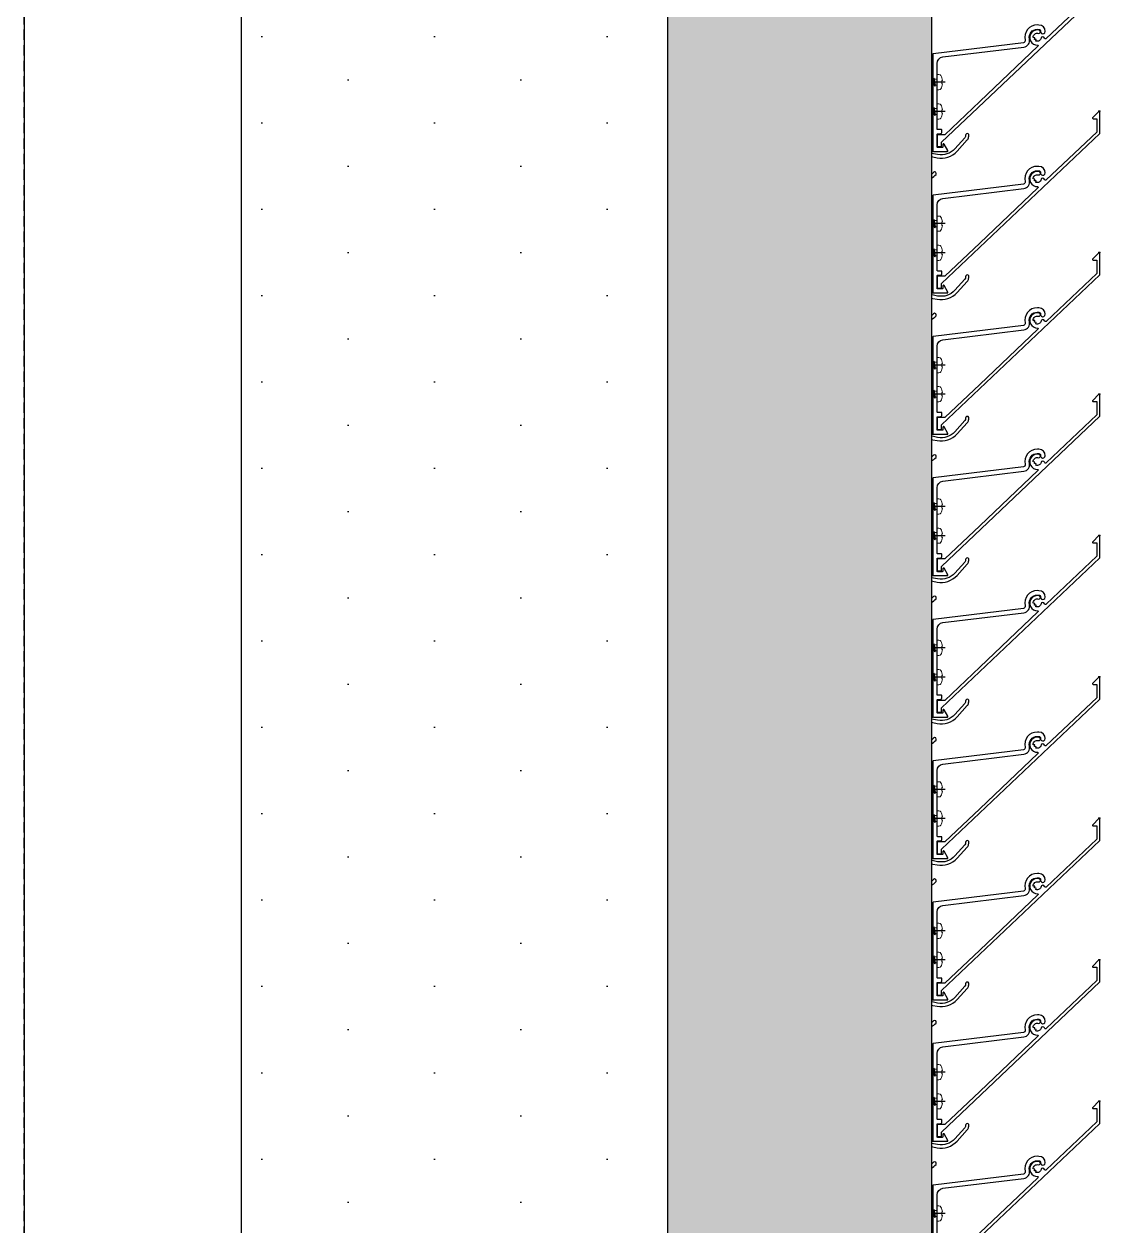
# Model space of a CAD drawing. Header units: millimetres. Extents: x -4391136 to -1798569, y -886572 to -291056.
# Drawn here: x -2446487 to -2445992, y -392597 to -392044 of the extents above; entities that cross this region are included whole.
import ezdxf

# ---------------------------------------------------------------- set-up
doc = ezdxf.new("R2010")
doc.units = ezdxf.units.MM
doc.set_wipeout_variables(frame=1)
doc.linetypes.add('CENTER', pattern=[50.8, 31.75, -6.35, 6.35, -6.35])
doc.linetypes.add('Xref-C-1-PP17-AR-2214-01-B$0$Hidden', pattern=[7.1438, 4.7625, -2.3813])
for name, color, linetype in [('010 - ASPG_ACCESSORIES_MAIN_COLOR_1', 7, 'Continuous'), ('010 - ASPG_EXTR_MAIN_COLOR_2', 7, 'Continuous'), ('010 - ASPG_FLASHING_HATCH_', 7, 'Continuous'), ('010 - ASPG_FLASHING_MAIN_COLOR_2', 7, 'Continuous'), ('010 - ASPG_FLASHING_MAIN_COLOR_4', 7, 'Continuous'), ('010 - ASPG_FLASHING_WIPEOUT_', 7, 'Continuous'), ('010 - ASPG_FRAMING_MAIN_COLOR_1', 7, 'Continuous'), ('010 - ASPG_FRAMING_MAIN_COLOR_2', 7, 'Continuous'), ('010 - ASPG_FRAMING_SUB_COLOR_2', 7, 'Continuous'), ('010 - ASPG_FRAMING_WIPEOUT_', 7, 'Continuous'), ('_PP-Dim', 7, 'Continuous'), ('BOLT & SCREW', 7, 'Continuous'), ('Center Line', 7, 'CENTER'), ('Xref-C-1-PP17-AR-2214-01-B$0$A-DETL-MBND', 7, 'Xref-C-1-PP17-AR-2214-01-B$0$Hidden'), ('Xref-C-1-PP17-AR-2214-01-B$0$S-BEAM', 7, 'Continuous'), ('Xref-C-1-PP17-AR-2214-01-B$0$S-COLS', 7, 'Continuous'), ('Xref-C-1-PP17-AR-2214-01-B$0$WALL-E', 7, 'Continuous')]:
    doc.layers.add(name, color=color, linetype=linetype)
doc.layers.add('010 - ASPG_EXTR_DEF_SUB', color=7, linetype='Continuous', plot=False)
doc.layers.add('12-GRID', color=7, linetype='CENTER', lineweight=13)
doc.layers.add('SCREW', color=7, linetype='Continuous', lineweight=5)

# ---------------------------------------------------------------- blocks, each defined once
blk = doc.blocks.new('Xref-C-1-PP17-AR-2214-01-B$0$H-Wide Flange-Column - H100x100x17_2-V87-ENTRANCE 2 - LOWER ROOF FLOOR PLAN01-flat-1')
at = {"layer": 'Xref-C-1-PP17-AR-2214-01-B$0$S-COLS', "color": 7}
for p, q in [((50, 50), (-50, 50)), ((-50, 50), (-50, 42)), ((50, 42), (50, 50)), ((-50, 42), (-13, 42)), ((13, 42), (50, 42)), ((-3, 32), (-3, -32)), ((3, -32), (3, 32)), ((-13, -42), (-50, -42)), ((-50, -42), (-50, -50)), ((50, -42), (13, -42)), ((50, -50), (50, -42)), ((-50, -50), (50, -50))]:
    blk.add_line(p, q, dxfattribs=at)
for centre, start, end in [((-13, 32), 0, 90), ((13, 32), 90, 180), ((-13, -32), 270, 0), ((13, -32), 180, 270)]:
    blk.add_arc(centre, 10, start, end, dxfattribs=at)
blk = doc.blocks.new('W-1-PP17-ENT2_REV00_20260526-152612_EX_LOPF-1')
at = {"layer": 'Xref-C-1-PP17-AR-2214-01-B$0$A-DETL-MBND', "color": 7}
for p, q in [((670, -9905), (670, -7340)), ((970, -9305.01), (970, -8550.01))]:
    blk.add_line(p, q, dxfattribs=at)
at = {"layer": 'Xref-C-1-PP17-AR-2214-01-B$0$S-BEAM', "color": 7}
for p, q in [((670, -7240), (670, -9905)), ((970, -8550.01), (970, -9305.01))]:
    blk.add_line(p, q, dxfattribs=at)
at = {"layer": 'Xref-C-1-PP17-AR-2214-01-B$0$WALL-E', "color": 7}
blk.add_line((970, -9305.01), (970, -8550.01), dxfattribs=at)
at = {"color": 7, "rotation": 270}
blk.add_blockref('Xref-C-1-PP17-AR-2214-01-B$0$H-Wide Flange-Column - H100x100x17_2-V87-ENTRANCE 2 - LOWER ROOF FLOOR PLAN01-flat-1', (920.5, -9355.01), dxfattribs=at)
blk = doc.blocks.new('*U1999')
at = {"color": 7}
blk.add_wipeout([(0, 0), (9350, 0), (9350, 119.925), (0, 119.925)], dxfattribs=at).dxf.layer = '010 - ASPG_FRAMING_WIPEOUT_'
at = {"layer": '010 - ASPG_FRAMING_MAIN_COLOR_1', "color": 7}
for p, q in [((9350, 119.925), (0, 119.925)), ((0, 114.85), (9350, 114.85)), ((0, 109.54), (9350, 109.54)), ((0, 10.385), (9350, 10.385)), ((0, 5.31), (9350, 5.31)), ((0, 0), (9350, 0))]:
    blk.add_line(p, q, dxfattribs=at)
blk = doc.blocks.new('PZG35-9D5')
at = {"layer": 'Center Line', "color": 7}
blk.add_line((0, 3.73), (0, -10.53), dxfattribs=at)
at = {"layer": 'SCREW', "color": 7}
for p, q in [((-1.4, 0), (-1.4, -1.09)), ((1.4, 0), (1.4, -0.59)), ((-1.85, -1.4), (1.85, -0.9)), ((-1.85, -1.4), (-1.4, -1.09)), ((-1.85, -1.4), (-1.4, -1.71)), ((-1.85, -2.7), (1.85, -2.2)), ((-1.85, -2.7), (-1.4, -2.39)), ((-1.85, -2.7), (-1.4, -3.01)), ((-1.85, -4), (-1.4, -3.69)), ((-1.85, -4), (-0.99, -3.88)), ((-1.85, -4), (-1.4, -4.31)), ((-1.4, -1.09), (1.4, -0.59)), ((-1.4, -1.71), (1.4, -1.21)), ((-1.4, -1.71), (-1.4, -2.39)), ((-1.4, -2.39), (1.4, -1.89)), ((-1.4, -3.01), (1.4, -2.51)), ((-1.4, -3.01), (-1.4, -3.69)), ((-1.4, -3.69), (-0.84, -3.59)), ((-1.4, -4.31), (-1.18, -4.27)), ((-1.4, -4.31), (-1.4, -8.1)), ((0.56, -3.34), (1.4, -3.19)), ((0.71, -3.65), (1.85, -3.5)), ((0.71, -3.93), (1.4, -3.81)), ((0.71, -4.61), (1.4, -4.49)), ((0.71, -4.95), (1.85, -4.8)), ((0.71, -5.23), (1.4, -5.11)), ((1.85, -0.9), (1.4, -0.59)), ((1.85, -0.9), (1.4, -1.21)), ((1.4, -1.21), (1.4, -1.89)), ((1.85, -2.2), (1.4, -1.89)), ((1.85, -2.2), (1.4, -2.51)), ((1.4, -2.51), (1.4, -3.19)), ((1.85, -3.5), (1.4, -3.19)), ((1.85, -3.5), (1.4, -3.81)), ((1.4, -3.81), (1.4, -4.49)), ((1.85, -4.8), (1.4, -4.49)), ((1.85, -4.8), (1.4, -5.11)), ((1.4, -5.11), (1.4, -8.1)), ((0, -9.5), (-1.4, -8.1)), ((0, -9.5), (1.4, -8.1))]:
    blk.add_line(p, q, dxfattribs=at)
blk.add_lwpolyline([(0, -9.5), (0.71, -5.23), (0.71, -3.6, 0.417657), (0.41, -3.3, 0.108102), (-0.84, -3.59), (-1.4, -4.7)], format="xyb", dxfattribs=at)
blk = doc.blocks.new('*U3396')
at = {"layer": 'SCREW', "color": 7}
blk.add_lwpolyline([(3.03, 1.78, 0.09906), (0.8, 2.55), (0.8, 2.27), (-0.8, 2.27), (-0.8, 2.55, 0.09906), (-3.03, 1.78, 0.266588), (-3.5, 0.96), (-3.5, 0.2, 0.414214), (-3.3, 0), (3.3, 0, 0.414214), (3.5, 0.2), (3.5, 0.96, 0.266588)], format="xyb", close=True, dxfattribs=at)
blk.add_blockref('PZG35-9D5', (0, 0), dxfattribs=at)
blk = doc.blocks.new('*U3399')
at = {"color": 7}
blk.add_point((0, 0), dxfattribs=at)
at = {"layer": '010 - ASPG_ACCESSORIES_MAIN_COLOR_1', "color": 7}
blk.add_lwpolyline([(-39.7, -0.6, 0.414214), (-40, -0.9), (-40, -7.37, 0.57735), (-39.65, -7.57), (-36.64, -5.83, 0.767327), (-36.79, -5.3), (-37.9, -5.3, -0.414214), (-38.2, -5), (-38.2, -2.8, -0.414214), (-38, -2.6), (-32.18, -2.6, -0.388879), (-31.98, -2.78), (-31.85, -4.34, 0.388879), (-31.35, -4.8), (-30.3, -4.8, 0.414214), (-30, -4.5), (-30, -2.9, -0.414214), (-29.7, -2.6), (0.41, -2.6, -0.378969), (3.39, -5.24), (7.95, -42.52, 0.446593), (11.62, -45.08, -0.489802), (16.08, -48.68), (16.06, -49.36, -0.18248), (15.8, -50.02, -0.267949), (15.33, -50.17, 1.122115), (15.1, -52.34, 0.405004), (18.06, -49.4), (18.08, -48.72, 0.489805), (11.16, -43.13, -0.446597), (9.94, -42.28), (4.87, -0.85, 0.364176), (4.57, -0.6)], format="xyb", close=True, dxfattribs=at)
at = {"layer": '010 - ASPG_EXTR_DEF_SUB', "color": 7}
for p in [(-40, -0.5), (43.44, -76.9), (43.44, -77.5)]:
    blk.add_point(p, dxfattribs=at)
at = {"layer": '010 - ASPG_EXTR_MAIN_COLOR_2', "color": 7}
blk.add_lwpolyline([(11.37, -48.15), (11.47, -47.44), (12.18, -47.56), (12.29, -46.79, -0.535538), (14.19, -49.17, 0.991572), (15.66, -49.58, 1.157025), (8.79, -48.77, -0.688558), (8.27, -48.99), (-17.14, -22.17), (-32.34, -6.13), (-32.34, -2.9, 0.414312), (-32.64, -2.6), (-37.54, -2.6, 0.414116), (-37.84, -2.9), (-37.84, -4.3, 0.414214), (-37.54, -4.6), (-35.99, -4.6, -0.205895), (-35.77, -4.69), (33.23, -77.5), (43.14, -77.5, 0.668179), (43.36, -76.99), (40.52, -74.15, 0.668179), (40.01, -74.36), (40.01, -76), (33.87, -76), (11.86, -52.78, -0.558354), (12.08, -51.95, 0.766275), (12.04, -50.39, -0.438583), (10.71, -48.05)], format="xyb", close=True, dxfattribs=at)
at = {"layer": 'SCREW', "color": 7, "rotation": 180}
for p in [(-21.65, -2.5), (-8.24, -2.5)]:
    blk.add_blockref('*U3396', p, dxfattribs=at)
blk = doc.blocks.new('*U2001')
at = {"color": 7}
blk.add_wipeout([(1617.3, 4), (60, 4), (60, 69.3), (1617.3, 69.3)], dxfattribs=at).dxf.layer = '010 - ASPG_FRAMING_WIPEOUT_'
at = {"layer": '010 - ASPG_FRAMING_MAIN_COLOR_2', "color": 7}
blk.add_lwpolyline([(1587.3, 69.3), (90, 69.3), (90, 6), (1587.3, 6)], close=True, dxfattribs=at)
at = {"layer": '010 - ASPG_FRAMING_SUB_COLOR_2', "color": 7}
for points in [[(1617.3, 4), (60, 4), (60, 69.3), (1617.3, 69.3)], [(60, 2), (60, 4), (1617.3, 4), (1617.3, 2)]]:
    blk.add_lwpolyline(points, close=True, dxfattribs=at)
at = {"color": 7, "rotation": 180}
for p in [(146.77, 69.3), (211.77, 69.3), (276.77, 69.3), (341.77, 69.3), (406.77, 69.3), (471.77, 69.3), (536.77, 69.3), (601.77, 69.3), (666.77, 69.3)]:
    blk.add_blockref('*U3399', p, dxfattribs=at)
blk = doc.blocks.new('W-1-PP17-ENT2_REV00_20260528-225335_ASPG_UPPF')
at = {"color": 7}
for name, p, rotation in [('*U1999', (970, -9880), 90), ('*U2001', (1018, -8705), 270)]:
    blk.add_blockref(name, p, dxfattribs=dict(at, rotation=rotation))
blk = doc.blocks.new('*U3395')
at = {"layer": '12-GRID', "color": 7, "linetype": 'CENTER'}
for p, q in [((0, -6.2), (0, 2.2)), ((-4.2, -2), (4.2, -2))]:
    blk.add_line(p, q, dxfattribs=at)
at = {"layer": 'BOLT & SCREW', "color": 7}
for p, q in [((-0.55, -1.77), (-1.77, -1.56)), ((-0.55, -2.23), (-1.77, -2.44)), ((-0.46, -1.77), (-0.88, -1.56)), ((-0.46, -2.23), (-0.88, -2.44)), ((-0.23, -1.45), (-0.44, -0.23)), ((-0.23, -1.54), (-0.44, -1.12)), ((-0.23, -2.46), (-0.44, -2.88)), ((-0.23, -2.55), (-0.44, -3.77)), ((0.23, -1.45), (0.44, -0.23)), ((0.23, -1.54), (0.44, -1.12)), ((0.44, -2.88), (0.23, -2.46)), ((0.23, -2.55), (0.44, -3.77)), ((0.46, -1.77), (0.88, -1.56)), ((0.46, -2.23), (0.88, -2.44)), ((0.55, -1.77), (1.77, -1.56)), ((0.55, -2.23), (1.77, -2.44))]:
    blk.add_line(p, q, dxfattribs=at)
for points in [[(-1.77, -1.56), (-0.88, -1.56, 0.414214), (-0.44, -1.12), (-0.44, -0.23), (0.44, -0.23), (0.44, -1.12, 0.414214), (0.88, -1.56), (1.77, -1.56), (1.77, -2.44), (0.88, -2.44, 0.414214), (0.44, -2.88), (0.44, -3.77), (-0.44, -3.77), (-0.44, -2.88, 0.414214), (-0.88, -2.44), (-1.77, -2.44)], [(0.23, -2.46, -0.414214), (0.46, -2.23), (0.55, -2.23), (0.55, -1.77), (0.46, -1.77, -0.414214), (0.23, -1.54), (0.23, -1.45), (-0.23, -1.45), (-0.23, -1.54, -0.414214), (-0.46, -1.77), (-0.55, -1.77), (-0.55, -2.23), (-0.46, -2.23, -0.414214), (-0.23, -2.46), (-0.23, -2.55), (0.23, -2.55)]]:
    blk.add_lwpolyline(points, format="xyb", close=True, dxfattribs=at)
blk.add_circle((0, -2), 3.5, dxfattribs=at)
blk = doc.blocks.new('*U3045')
at = {"layer": '010 - ASPG_EXTR_DEF_SUB', "color": 7}
for p in [(910, 0), (975, 0), (1040, 0), (1105, 0), (1170, 0), (1235, 0), (1300, 0), (1365, 0)]:
    blk.add_point(p, dxfattribs=at)
at = {"layer": '010 - ASPG_EXTR_MAIN_COLOR_2', "color": 7}
blk.add_lwpolyline([(855.56, 33.07, 0.077048), (888.74, 68.44, -0.247674), (888.99, 68.57), (890.98, 68.57, -0.044131), (891.47, 68.5, -0.125846), (893.96, 67.21, -0.098851), (894.82, 66.03, -0.205828), (894.79, 61.2, -0.115116), (891.37, 57.18, 0.822373), (892.46, 56.1, 0.109185), (896.15, 60.56, 0.208323), (896.19, 66.64, 0.100528), (894.97, 68.32, 0.145116), (891.29, 70.07), (875.76, 70.07, 0.433659), (875.46, 69.75), (875.84, 63.96, 0.082069), (875.86, 63.87, 0.720654), (877.33, 63.97, 0.079224), (877.34, 64.07), (877.07, 68.14, -0.433659), (877.47, 68.57), (885.86, 68.57, -0.607385), (886.35, 67.62, -0.045829), (867.78, 45.76, -0.560492)], format="xyb", dxfattribs=at)
for points in [[(940.76, 70.07, 0.433659), (940.46, 69.75), (940.84, 63.96, 0.082069), (940.86, 63.87, 0.720654), (942.33, 63.97, 0.079224), (942.34, 64.07), (942.07, 68.14, -0.433659), (942.47, 68.57), (950.86, 68.57, -0.607385), (951.35, 67.62, -0.045829), (932.78, 45.76, -0.560492), (932.29, 45.89, 0.31786), (929.21, 48.24, 0.953288), (929.08, 46.72, -2.423004), (927.26, 44.89, 0.952315), (925.74, 44.76, 0.300821), (927.89, 41.76, -0.560492), (927.98, 41.25, -0.019425), (918.62, 33.46, -0.552501), (918.15, 33.64, 0.344461), (914.99, 36.3, 0.952015), (914.86, 34.78, -2.423186), (913.04, 32.95, 0.952015), (911.52, 32.82, 0.2854), (913.49, 29.89, -0.553378), (913.56, 29.38, 0.030674), (898.46, 15.06, 0.4171), (899.11, 5.27, 0.935553), (900.1, 6.41, -0.43441), (899.8, 14.29, -0.014998), (906.92, 21.45, -0.738349), (909.92, 19.76, 0.004917), (906.81, 4.8, 0.263611), (909.88, -4.46), (915, -9.08, 0.125884), (916.27, -9.75, 0.044275), (917.09, -9.87, 1.107655), (917.13, -8.33, -0.215596), (916.02, -7.99), (910.89, -3.35, -0.263611), (908.28, 4.51, -0.004855), (911.34, 19.26, 0.23396), (910.82, 21.95, -0.24081), (910.71, 24.9, -0.104157), (910.78, 25), (912.99, 26.93, -0.229021), (915.7, 26.89, -0.381721), (920.27, 9.07, 0.977382), (921.62, 8.41, 0.361105), (917.41, 27.5, -0.496126), (917.44, 30.69, 0.003188), (919.06, 31.9, -0.002827), (920.56, 33.07, 0.077048), (953.74, 68.44, -0.247674), (953.99, 68.57), (955.98, 68.57, -0.044131), (956.47, 68.5, -0.125846), (958.96, 67.21, -0.098851), (959.82, 66.03, -0.205828), (959.79, 61.2, -0.115116), (956.37, 57.18, 0.822373), (957.46, 56.1, 0.109185), (961.15, 60.56, 0.208323), (961.19, 66.64, 0.100528), (959.97, 68.32, 0.145116), (956.29, 70.07)], [(1005.76, 70.07, 0.433659), (1005.46, 69.75), (1005.84, 63.96, 0.082069), (1005.86, 63.87, 0.720654), (1007.33, 63.97, 0.079224), (1007.34, 64.07), (1007.07, 68.14, -0.433659), (1007.47, 68.57), (1015.86, 68.57, -0.607385), (1016.35, 67.62, -0.045829), (997.78, 45.76, -0.560492), (997.29, 45.89, 0.31786), (994.21, 48.24, 0.953288), (994.08, 46.72, -2.423004), (992.26, 44.89, 0.952315), (990.74, 44.76, 0.300821), (992.89, 41.76, -0.560492), (992.98, 41.25, -0.019425), (983.62, 33.46, -0.552501), (983.15, 33.64, 0.344461), (979.99, 36.3, 0.952015), (979.86, 34.78, -2.423186), (978.04, 32.95, 0.952015), (976.52, 32.82, 0.2854), (978.49, 29.89, -0.553378), (978.56, 29.38, 0.030674), (963.46, 15.06, 0.4171), (964.11, 5.27, 0.935553), (965.1, 6.41, -0.43441), (964.8, 14.29, -0.014998), (971.92, 21.45, -0.738349), (974.92, 19.76, 0.004917), (971.81, 4.8, 0.263611), (974.88, -4.46), (980, -9.08, 0.125884), (981.27, -9.75, 0.044275), (982.09, -9.87, 1.107655), (982.13, -8.33, -0.215596), (981.02, -7.99), (975.89, -3.35, -0.263611), (973.28, 4.51, -0.004855), (976.34, 19.26, 0.23396), (975.82, 21.95, -0.24081), (975.71, 24.9, -0.104157), (975.78, 25), (977.99, 26.93, -0.229021), (980.7, 26.89, -0.381721), (985.27, 9.07, 0.977382), (986.62, 8.41, 0.361105), (982.41, 27.5, -0.496126), (982.44, 30.69, 0.003188), (984.06, 31.9, -0.002827), (985.56, 33.07, 0.077048), (1018.74, 68.44, -0.247674), (1018.99, 68.57), (1020.98, 68.57, -0.044131), (1021.47, 68.5, -0.125846), (1023.96, 67.21, -0.098851), (1024.82, 66.03, -0.205828), (1024.79, 61.2, -0.115116), (1021.37, 57.18, 0.822373), (1022.46, 56.1, 0.109185), (1026.15, 60.56, 0.208323), (1026.19, 66.64, 0.100528), (1024.97, 68.32, 0.145116), (1021.29, 70.07)], [(1070.76, 70.07, 0.433659), (1070.46, 69.75), (1070.84, 63.96, 0.082069), (1070.86, 63.87, 0.720654), (1072.33, 63.97, 0.079224), (1072.34, 64.07), (1072.07, 68.14, -0.433659), (1072.47, 68.57), (1080.86, 68.57, -0.607385), (1081.35, 67.62, -0.045829), (1062.78, 45.76, -0.560492), (1062.29, 45.89, 0.31786), (1059.21, 48.24, 0.953288), (1059.08, 46.72, -2.423004), (1057.26, 44.89, 0.952315), (1055.74, 44.76, 0.300821), (1057.89, 41.76, -0.560492), (1057.98, 41.25, -0.019425), (1048.62, 33.46, -0.552501), (1048.15, 33.64, 0.344461), (1044.99, 36.3, 0.952015), (1044.86, 34.78, -2.423186), (1043.04, 32.95, 0.952015), (1041.52, 32.82, 0.2854), (1043.49, 29.89, -0.553378), (1043.56, 29.38, 0.030674), (1028.46, 15.06, 0.4171), (1029.11, 5.27, 0.935553), (1030.1, 6.41, -0.43441), (1029.8, 14.29, -0.014998), (1036.92, 21.45, -0.738349), (1039.92, 19.76, 0.004917), (1036.81, 4.8, 0.263611), (1039.88, -4.46), (1045, -9.08, 0.125884), (1046.27, -9.75, 0.044275), (1047.09, -9.87, 1.107655), (1047.13, -8.33, -0.215596), (1046.02, -7.99), (1040.89, -3.35, -0.263611), (1038.28, 4.51, -0.004855), (1041.34, 19.26, 0.23396), (1040.82, 21.95, -0.24081), (1040.71, 24.9, -0.104157), (1040.78, 25), (1042.99, 26.93, -0.229021), (1045.7, 26.89, -0.381721), (1050.27, 9.07, 0.977382), (1051.62, 8.41, 0.361105), (1047.41, 27.5, -0.496126), (1047.44, 30.69, 0.003188), (1049.06, 31.9, -0.002827), (1050.56, 33.07, 0.077048), (1083.74, 68.44, -0.247674), (1083.99, 68.57), (1085.98, 68.57, -0.044131), (1086.47, 68.5, -0.125846), (1088.96, 67.21, -0.098851), (1089.82, 66.03, -0.205828), (1089.79, 61.2, -0.115116), (1086.37, 57.18, 0.822373), (1087.46, 56.1, 0.109185), (1091.15, 60.56, 0.208323), (1091.19, 66.64, 0.100528), (1089.97, 68.32, 0.145116), (1086.29, 70.07)], [(1135.76, 70.07, 0.433659), (1135.46, 69.75), (1135.84, 63.96, 0.082069), (1135.86, 63.87, 0.720654), (1137.33, 63.97, 0.079224), (1137.34, 64.07), (1137.07, 68.14, -0.433659), (1137.47, 68.57), (1145.86, 68.57, -0.607385), (1146.35, 67.62, -0.045829), (1127.78, 45.76, -0.560492), (1127.29, 45.89, 0.31786), (1124.21, 48.24, 0.953288), (1124.08, 46.72, -2.423004), (1122.26, 44.89, 0.952315), (1120.74, 44.76, 0.300821), (1122.89, 41.76, -0.560492), (1122.98, 41.25, -0.019425), (1113.62, 33.46, -0.552501), (1113.15, 33.64, 0.344461), (1109.99, 36.3, 0.952015), (1109.86, 34.78, -2.423186), (1108.04, 32.95, 0.952015), (1106.52, 32.82, 0.2854), (1108.49, 29.89, -0.553378), (1108.56, 29.38, 0.030674), (1093.46, 15.06, 0.4171), (1094.11, 5.27, 0.935553), (1095.1, 6.41, -0.43441), (1094.8, 14.29, -0.014998), (1101.92, 21.45, -0.738349), (1104.92, 19.76, 0.004917), (1101.81, 4.8, 0.263611), (1104.88, -4.46), (1110, -9.08, 0.125884), (1111.27, -9.75, 0.044275), (1112.09, -9.87, 1.107655), (1112.13, -8.33, -0.215596), (1111.02, -7.99), (1105.89, -3.35, -0.263611), (1103.28, 4.51, -0.004855), (1106.34, 19.26, 0.23396), (1105.82, 21.95, -0.24081), (1105.71, 24.9, -0.104157), (1105.78, 25), (1107.99, 26.93, -0.229021), (1110.7, 26.89, -0.381721), (1115.27, 9.07, 0.977382), (1116.62, 8.41, 0.361105), (1112.41, 27.5, -0.496126), (1112.44, 30.69, 0.003188), (1114.06, 31.9, -0.002827), (1115.56, 33.07, 0.077048), (1148.74, 68.44, -0.247674), (1148.99, 68.57), (1150.98, 68.57, -0.044131), (1151.47, 68.5, -0.125846), (1153.96, 67.21, -0.098851), (1154.82, 66.03, -0.205828), (1154.79, 61.2, -0.115116), (1151.37, 57.18, 0.822373), (1152.46, 56.1, 0.109185), (1156.15, 60.56, 0.208323), (1156.19, 66.64, 0.100528), (1154.97, 68.32, 0.145116), (1151.29, 70.07)], [(1200.76, 70.07, 0.433659), (1200.46, 69.75), (1200.84, 63.96, 0.082069), (1200.86, 63.87, 0.720654), (1202.33, 63.97, 0.079224), (1202.34, 64.07), (1202.07, 68.14, -0.433659), (1202.47, 68.57), (1210.86, 68.57, -0.607385), (1211.35, 67.62, -0.045829), (1192.78, 45.76, -0.560492), (1192.29, 45.89, 0.31786), (1189.21, 48.24, 0.953288), (1189.08, 46.72, -2.423004), (1187.26, 44.89, 0.952315), (1185.74, 44.76, 0.300821), (1187.89, 41.76, -0.560492), (1187.98, 41.25, -0.019425), (1178.62, 33.46, -0.552501), (1178.15, 33.64, 0.344461), (1174.99, 36.3, 0.952015), (1174.86, 34.78, -2.423186), (1173.04, 32.95, 0.952015), (1171.52, 32.82, 0.2854), (1173.49, 29.89, -0.553378), (1173.56, 29.38, 0.030674), (1158.46, 15.06, 0.4171), (1159.11, 5.27, 0.935553), (1160.1, 6.41, -0.43441), (1159.8, 14.29, -0.014998), (1166.92, 21.45, -0.738349), (1169.92, 19.76, 0.004917), (1166.81, 4.8, 0.263611), (1169.88, -4.46), (1175, -9.08, 0.125884), (1176.27, -9.75, 0.044275), (1177.09, -9.87, 1.107655), (1177.13, -8.33, -0.215596), (1176.02, -7.99), (1170.89, -3.35, -0.263611), (1168.28, 4.51, -0.004855), (1171.34, 19.26, 0.23396), (1170.82, 21.95, -0.24081), (1170.71, 24.9, -0.104157), (1170.78, 25), (1172.99, 26.93, -0.229021), (1175.7, 26.89, -0.381721), (1180.27, 9.07, 0.977382), (1181.62, 8.41, 0.361105), (1177.41, 27.5, -0.496126), (1177.44, 30.69, 0.003188), (1179.06, 31.9, -0.002827), (1180.56, 33.07, 0.077048), (1213.74, 68.44, -0.247674), (1213.99, 68.57), (1215.98, 68.57, -0.044131), (1216.47, 68.5, -0.125846), (1218.96, 67.21, -0.098851), (1219.82, 66.03, -0.205828), (1219.79, 61.2, -0.115116), (1216.37, 57.18, 0.822373), (1217.46, 56.1, 0.109185), (1221.15, 60.56, 0.208323), (1221.19, 66.64, 0.100528), (1219.97, 68.32, 0.145116), (1216.29, 70.07)], [(1265.76, 70.07, 0.433659), (1265.46, 69.75), (1265.84, 63.96, 0.082069), (1265.86, 63.87, 0.720654), (1267.33, 63.97, 0.079224), (1267.34, 64.07), (1267.07, 68.14, -0.433659), (1267.47, 68.57), (1275.86, 68.57, -0.607385), (1276.35, 67.62, -0.045829), (1257.78, 45.76, -0.560492), (1257.29, 45.89, 0.31786), (1254.21, 48.24, 0.953288), (1254.08, 46.72, -2.423004), (1252.26, 44.89, 0.952315), (1250.74, 44.76, 0.300821), (1252.89, 41.76, -0.560492), (1252.98, 41.25, -0.019425), (1243.62, 33.46, -0.552501), (1243.15, 33.64, 0.344461), (1239.99, 36.3, 0.952015), (1239.86, 34.78, -2.423186), (1238.04, 32.95, 0.952015), (1236.52, 32.82, 0.2854), (1238.49, 29.89, -0.553378), (1238.56, 29.38, 0.030674), (1223.46, 15.06, 0.4171), (1224.11, 5.27, 0.935553), (1225.1, 6.41, -0.43441), (1224.8, 14.29, -0.014998), (1231.92, 21.45, -0.738349), (1234.92, 19.76, 0.004917), (1231.81, 4.8, 0.263611), (1234.88, -4.46), (1240, -9.08, 0.125884), (1241.27, -9.75, 0.044275), (1242.09, -9.87, 1.107655), (1242.13, -8.33, -0.215596), (1241.02, -7.99), (1235.89, -3.35, -0.263611), (1233.28, 4.51, -0.004855), (1236.34, 19.26, 0.23396), (1235.82, 21.95, -0.24081), (1235.71, 24.9, -0.104157), (1235.78, 25), (1237.99, 26.93, -0.229021), (1240.7, 26.89, -0.381721), (1245.27, 9.07, 0.977382), (1246.62, 8.41, 0.361105), (1242.41, 27.5, -0.496126), (1242.44, 30.69, 0.003188), (1244.06, 31.9, -0.002827), (1245.56, 33.07, 0.077048), (1278.74, 68.44, -0.247674), (1278.99, 68.57), (1280.98, 68.57, -0.044131), (1281.47, 68.5, -0.125846), (1283.96, 67.21, -0.098851), (1284.82, 66.03, -0.205828), (1284.79, 61.2, -0.115116), (1281.37, 57.18, 0.822373), (1282.46, 56.1, 0.109185), (1286.15, 60.56, 0.208323), (1286.19, 66.64, 0.100528), (1284.97, 68.32, 0.145116), (1281.29, 70.07)], [(1330.76, 70.07, 0.433659), (1330.46, 69.75), (1330.84, 63.96, 0.082069), (1330.86, 63.87, 0.720654), (1332.33, 63.97, 0.079224), (1332.34, 64.07), (1332.07, 68.14, -0.433659), (1332.47, 68.57), (1340.86, 68.57, -0.607385), (1341.35, 67.62, -0.045829), (1322.78, 45.76, -0.560492), (1322.29, 45.89, 0.31786), (1319.21, 48.24, 0.953288), (1319.08, 46.72, -2.423004), (1317.26, 44.89, 0.952315), (1315.74, 44.76, 0.300821), (1317.89, 41.76, -0.560492), (1317.98, 41.25, -0.019425), (1308.62, 33.46, -0.552501), (1308.15, 33.64, 0.344461), (1304.99, 36.3, 0.952015), (1304.86, 34.78, -2.423186), (1303.04, 32.95, 0.952015), (1301.52, 32.82, 0.2854), (1303.49, 29.89, -0.553378), (1303.56, 29.38, 0.030674), (1288.46, 15.06, 0.4171), (1289.11, 5.27, 0.935553), (1290.1, 6.41, -0.43441), (1289.8, 14.29, -0.014998), (1296.92, 21.45, -0.738349), (1299.92, 19.76, 0.004917), (1296.81, 4.8, 0.263611), (1299.88, -4.46), (1305, -9.08, 0.125884), (1306.27, -9.75, 0.044275), (1307.09, -9.87, 1.107655), (1307.13, -8.33, -0.215596), (1306.02, -7.99), (1300.89, -3.35, -0.263611), (1298.28, 4.51, -0.004855), (1301.34, 19.26, 0.23396), (1300.82, 21.95, -0.24081), (1300.71, 24.9, -0.104157), (1300.78, 25), (1302.99, 26.93, -0.229021), (1305.7, 26.89, -0.381721), (1310.27, 9.07, 0.977382), (1311.62, 8.41, 0.361105), (1307.41, 27.5, -0.496126), (1307.44, 30.69, 0.003188), (1309.06, 31.9, -0.002827), (1310.56, 33.07, 0.077048), (1343.74, 68.44, -0.247674), (1343.99, 68.57), (1345.98, 68.57, -0.044131), (1346.47, 68.5, -0.125846), (1348.96, 67.21, -0.098851), (1349.82, 66.03, -0.205828), (1349.79, 61.2, -0.115116), (1346.37, 57.18, 0.822373), (1347.46, 56.1, 0.109185), (1351.15, 60.56, 0.208323), (1351.19, 66.64, 0.100528), (1349.97, 68.32, 0.145116), (1346.29, 70.07)], [(1395.76, 70.07, 0.433659), (1395.46, 69.75), (1395.84, 63.96, 0.082069), (1395.86, 63.87, 0.720654), (1397.33, 63.97, 0.079224), (1397.34, 64.07), (1397.07, 68.14, -0.433659), (1397.47, 68.57), (1405.86, 68.57, -0.607385), (1406.35, 67.62, -0.045829), (1387.78, 45.76, -0.560492), (1387.29, 45.89, 0.31786), (1384.21, 48.24, 0.953288), (1384.08, 46.72, -2.423004), (1382.26, 44.89, 0.952315), (1380.74, 44.76, 0.300821), (1382.89, 41.76, -0.560492), (1382.98, 41.25, -0.019425), (1373.62, 33.46, -0.552501), (1373.15, 33.64, 0.344461), (1369.99, 36.3, 0.952015), (1369.86, 34.78, -2.423186), (1368.04, 32.95, 0.952015), (1366.52, 32.82, 0.2854), (1368.49, 29.89, -0.553378), (1368.56, 29.38, 0.030674), (1353.46, 15.06, 0.4171), (1354.11, 5.27, 0.935553), (1355.1, 6.41, -0.43441), (1354.8, 14.29, -0.014998), (1361.92, 21.45, -0.738349), (1364.92, 19.76, 0.004917), (1361.81, 4.8, 0.263611), (1364.88, -4.46), (1370, -9.08, 0.125884), (1371.27, -9.75, 0.044275), (1372.09, -9.87, 1.107655), (1372.13, -8.33, -0.215596), (1371.02, -7.99), (1365.89, -3.35, -0.263611), (1363.28, 4.51, -0.004855), (1366.34, 19.26, 0.23396), (1365.82, 21.95, -0.24081), (1365.71, 24.9, -0.104157), (1365.78, 25), (1367.99, 26.93, -0.229021), (1370.7, 26.89, -0.381721), (1375.27, 9.07, 0.977382), (1376.62, 8.41, 0.361105), (1372.41, 27.5, -0.496126), (1372.44, 30.69, 0.003188), (1374.06, 31.9, -0.002827), (1375.56, 33.07, 0.077048), (1408.74, 68.44, -0.247674), (1408.99, 68.57), (1410.98, 68.57, -0.044131), (1411.47, 68.5, -0.125846), (1413.96, 67.21, -0.098851), (1414.82, 66.03, -0.205828), (1414.79, 61.2, -0.115116), (1411.37, 57.18, 0.822373), (1412.46, 56.1, 0.109185), (1416.15, 60.56, 0.208323), (1416.19, 66.64, 0.100528), (1414.97, 68.32, 0.145116), (1411.29, 70.07)]]:
    blk.add_lwpolyline(points, format="xyb", close=True, dxfattribs=at)
at = {"color": 7, "rotation": 179.999999999989}
for p in [(929.09, 42.89), (994.09, 42.89), (1059.09, 42.89), (1124.09, 42.89), (1189.09, 42.89), (1254.09, 42.89), (1319.09, 42.89), (1384.09, 42.89), (914.87, 30.95), (979.87, 30.95), (1044.87, 30.95), (1109.87, 30.95), (1174.87, 30.95), (1239.87, 30.95), (1304.87, 30.95), (1369.87, 30.95)]:
    blk.add_blockref('*U3395', p, dxfattribs=at)
blk = doc.blocks.new('*U3058')
at = {"color": 7}
blk.add_wipeout([(0, -52), (1496, -52), (1250, -248), (0, -248)], dxfattribs=at).dxf.layer = '010 - ASPG_FLASHING_WIPEOUT_'
at = {"layer": '010 - ASPG_FLASHING_HATCH_'}
h = blk.add_hatch(dxfattribs=at)
h.set_pattern_fill('DOTS', scale=0.5)
h.set_pattern_definition([(0, (0, 0), (19.8438, 39.6875), [0, -39.6875])])
h.paths.add_polyline_path([(0, -52), (1496, -52), (1250, -248), (0, -248)])
at = {"layer": '010 - ASPG_FLASHING_MAIN_COLOR_2', "color": 7}
blk.add_lwpolyline([(0, -52), (1496, -52), (1250, -248), (0, -248)], close=True, dxfattribs=at)
at = {"color": 7}
blk.add_wipeout([(0, 69.3), (1617.3, 69.3), (1496, -52), (0, -52)], dxfattribs=at).dxf.layer = '010 - ASPG_FLASHING_WIPEOUT_'
at = {"layer": '010 - ASPG_FLASHING_HATCH_'}
h = blk.add_hatch(dxfattribs=at)
h.set_pattern_fill('DOTS', scale=0.1)
h.set_pattern_definition([(0, (0, 0), (3.96875, 7.9375), [0, -7.9375])])
h.paths.add_polyline_path([(0, 69.3), (1617.3, 69.3), (1496, -52), (0, -52)])
at = {"layer": '010 - ASPG_FLASHING_MAIN_COLOR_4', "color": 7}
blk.add_lwpolyline([(0, 69.3), (1617.3, 69.3), (1496, -52), (0, -52)], close=True, dxfattribs=at)

msp = doc.modelspace()

# ---------------------------------------------------------------- block references
at = {"color": 7}
msp.add_blockref('W-1-PP17-ENT2_REV00_20260528-225335_ASPG_UPPF', (-2447156.51, -383210.87), dxfattribs=at)

# ---------------------------------------------------------------- next in the draw order: block references
at = {"color": 7, "rotation": 90}
msp.add_blockref('*U3045', (-2446061.85, -393467.41), dxfattribs=at)

# ---------------------------------------------------------------- next in the draw order: block references
at = {"layer": '_PP-Dim', "color": 7}
msp.add_blockref('W-1-PP17-ENT2_REV00_20260526-152612_EX_LOPF-1', (-2447156.51, -383210.87), dxfattribs=at)

# ---------------------------------------------------------------- next in the draw order: block references
at = {"color": 7, "rotation": 270}
msp.add_blockref('*U3058', (-2446138.51, -391915.87), dxfattribs=at)

doc.saveas('drawing.dxf')
